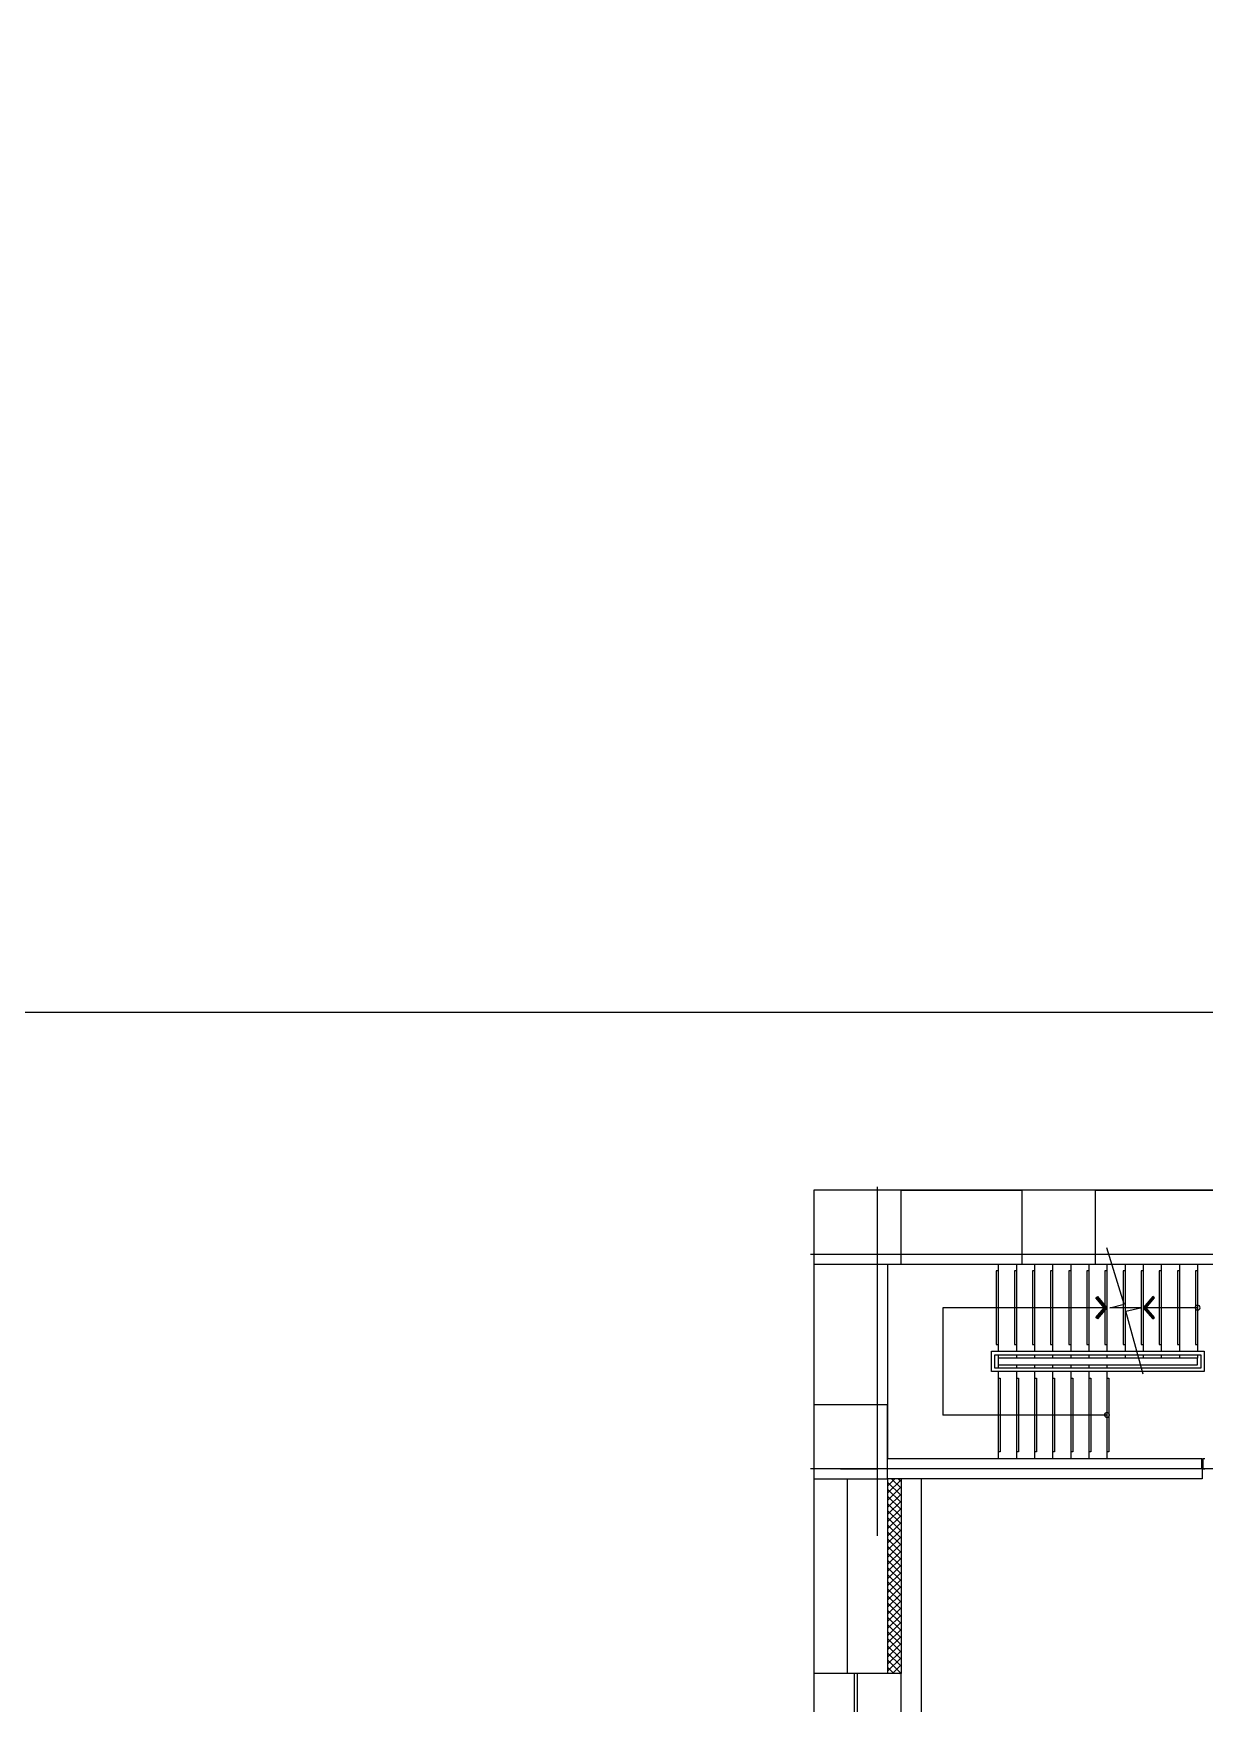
# Model space of a CAD drawing. Header units: millimetres. Extents: x 0 to 356400, y 0 to 68257.
# Drawn here: x 153249 to 153947, y 6388 to 7384 of the extents above; entities that cross this region are included whole.
import ezdxf

# ---------------------------------------------------------------- set-up
doc = ezdxf.new("R2010")
doc.units = ezdxf.units.MM
doc.header["$LTSCALE"] = 75
doc.layers.add('8', color=8, linetype='Continuous')
doc.layers.add('G(그리드1)', color=185, linetype='Continuous', plot=False)

# ---------------------------------------------------------------- blocks, each defined once
blk = doc.blocks.new('G$C7369CDF7')
at = {"layer": '8'}
for p, q in [((20980, 12400), (20980, 0)), ((16830, 9550), (16830, 50)), ((17780, 0), (17780, 7500)), ((17930, 1150), (17930, 7100)), ((16830, 4250), (16830, 6200)), ((17930, 5770), (19230, 5770)), ((18030, 5770), (18030, 5740)), ((18030, 5740), (19130, 5740)), ((18580, 5770), (18580, 4960)), ((19130, 5740), (19130, 5770)), ((19230, 5870), (19530, 5870)), ((19230, 2700), (19230, 5870)), ((19280, 5820), (19480, 5820)), ((19280, 2750), (19280, 5820)), ((19280, 5770), (19330, 5770)), ((19430, 5770), (19330, 5770)), ((19330, 5770), (19330, 2800)), ((19430, 2800), (19430, 5770)), ((19480, 5820), (19480, 2750)), ((19530, 5870), (19530, 2700)), ((20830, 5880), (20830, 5850)), ((20830, 5850), (20850, 5850)), ((20830, 5840), (21130, 5840)), ((20830, 5840), (20830, 1150)), ((20840, 5850), (20840, 5830)), ((20840, 5850), (20970, 5850)), ((20840, 5840), (20970, 5840)), ((20840, 5830), (20970, 5830)), ((20860, 5850), (20860, 5830)), ((20950, 5850), (20950, 5830)), ((20960, 5850), (20980, 5850)), ((20970, 5850), (20970, 5830)), ((20980, 5850), (20980, 5880)), ((21130, 5840), (21130, 1150)), ((17930, 5500), (19230, 5500)), ((18030, 5500), (18030, 5470)), ((19130, 5470), (19130, 5500)), ((19280, 5500), (19330, 5500)), ((17930, 5230), (19230, 5230)), ((18030, 5470), (19130, 5470)), ((18030, 5230), (18030, 5200)), ((19130, 5200), (19130, 5230)), ((19280, 5230), (19330, 5230)), ((18030, 5200), (19130, 5200)), ((18434, 5127), (18412, 5102)), ((18412, 5102), (18580, 4960)), ((18580, 5004), (18434, 5127)), ((18726, 5127), (18580, 5004)), ((18580, 4960), (18748, 5102)), ((18748, 5102), (18726, 5127)), ((17930, 4960), (19230, 4960)), ((18030, 4960), (18030, 4930)), ((18030, 4930), (19130, 4930)), ((18634, 4702), (18580, 4919)), ((18580, 4919), (18580, 4461)), ((19573, 4960), (18634, 4702)), ((19130, 4930), (19130, 4960)), ((19280, 4960), (19330, 4960)), ((18527, 4675), (17687, 4418)), ((17930, 4690), (19230, 4690)), ((18030, 4690), (18030, 4660)), ((18030, 4660), (19130, 4660)), ((18580, 4461), (18527, 4675)), ((19130, 4660), (19130, 4690)), ((19280, 4690), (19330, 4690)), ((16830, 4250), (16830, 3150)), ((17930, 4250), (16830, 4250)), ((17930, 4420), (19230, 4420)), ((17930, 3150), (17930, 4250)), ((18030, 4420), (18030, 4390)), ((18030, 4390), (19130, 4390)), ((18412, 4278), (18580, 4420)), ((18434, 4253), (18412, 4278)), ((18580, 4376), (18434, 4253)), ((18580, 4420), (18580, 1975)), ((18580, 4420), (18748, 4278)), ((18726, 4253), (18580, 4376)), ((18748, 4278), (18726, 4253)), ((19130, 4390), (19130, 4420)), ((19280, 4420), (19330, 4420)), ((19430, 4420), (19480, 4420)), ((19530, 4420), (20830, 4420)), ((19630, 4420), (19630, 4450)), ((19630, 4450), (20730, 4450)), ((20180, 4420), (20180, 1975)), ((20730, 4450), (20730, 4420)), ((17930, 4150), (19230, 4150)), ((18030, 4150), (18030, 4120)), ((18030, 4120), (19130, 4120)), ((19130, 4120), (19130, 4150)), ((19280, 4150), (19330, 4150)), ((19430, 4150), (19480, 4150)), ((19530, 4150), (20830, 4150)), ((19630, 4150), (19630, 4180)), ((19630, 4180), (20730, 4180)), ((20730, 4180), (20730, 4150)), ((17930, 3880), (19230, 3880)), ((18030, 3880), (18030, 3850)), ((18030, 3850), (19130, 3850)), ((19130, 3850), (19130, 3880)), ((19280, 3880), (19330, 3880)), ((19430, 3880), (19480, 3880)), ((19530, 3880), (20830, 3880)), ((19630, 3880), (19630, 3910)), ((19630, 3910), (20730, 3910)), ((20730, 3910), (20730, 3880)), ((17930, 3610), (19230, 3610)), ((18030, 3610), (18030, 3580)), ((18030, 3580), (19130, 3580)), ((19130, 3580), (19130, 3610)), ((19280, 3610), (19330, 3610)), ((19430, 3610), (19480, 3610)), ((19530, 3610), (20830, 3610)), ((19630, 3610), (19630, 3640)), ((19630, 3640), (20730, 3640)), ((20730, 3640), (20730, 3610)), ((17930, 3340), (19230, 3340)), ((18030, 3340), (18030, 3310)), ((18030, 3310), (19130, 3310)), ((19130, 3310), (19130, 3340)), ((19280, 3340), (19330, 3340)), ((19430, 3340), (19480, 3340)), ((19530, 3340), (20830, 3340)), ((19630, 3340), (19630, 3370)), ((19630, 3370), (20730, 3370)), ((20730, 3370), (20730, 3340)), ((16830, 1350), (16830, 3150)), ((16830, 3150), (17930, 3150)), ((17930, 3070), (19230, 3070)), ((18030, 3070), (18030, 3040)), ((18030, 3040), (19130, 3040)), ((19130, 3040), (19130, 3070)), ((19280, 3070), (19330, 3070)), ((19430, 3070), (19480, 3070)), ((19530, 3070), (20830, 3070)), ((19630, 3070), (19630, 3100)), ((19630, 3100), (20730, 3100)), ((20730, 3100), (20730, 3070)), ((17930, 2800), (19230, 2800)), ((18030, 2800), (18030, 2770)), ((18030, 2770), (19130, 2770)), ((19130, 2770), (19130, 2800)), ((19280, 2800), (19330, 2800)), ((19480, 2750), (19280, 2750)), ((19330, 2800), (19430, 2800)), ((19430, 2800), (19480, 2800)), ((19530, 2800), (20830, 2800)), ((19630, 2800), (19630, 2830)), ((19630, 2830), (20730, 2830)), ((20730, 2830), (20730, 2800)), ((19530, 2700), (19230, 2700)), ((18580, 1975), (20180, 1975)), ((21130, 1650), (57330, 1650)), ((16830, 1350), (16830, 50)), ((17930, 1350), (16830, 1350)), ((17930, 50), (17930, 1350)), ((21130, 1350), (24030, 1350)), ((24930, 1350), (24030, 1350)), ((24030, 1350), (24030, 50)), ((21980, 1000), (16780, 1000)), ((17930, 1150), (20830, 1150)), ((20030, 1150), (20030, 50)), ((21130, 1150), (20030, 1150)), ((20980, 450), (20980, 1000)), ((21130, 1150), (24030, 1150)), ((21130, 50), (21130, 1150)), ((21130, 550), (24030, 550)), ((24030, 700), (24030, 650)), ((24930, 700), (24030, 700)), ((24030, 650), (24930, 650)), ((16830, 50), (105630, 50)), ((16830, 50), (17930, 50)), ((17930, 50), (20030, 50)), ((20030, 50), (21130, 50)), ((21130, 50), (24030, 50)), ((24030, 50), (24930, 50))]:
    blk.add_line(p, q, dxfattribs=at)
at = {"layer": '8', "transparency": 33554687}
for p, q in [((21130, 1314), (21166, 1350)), ((21130, 1208), (21272, 1350)), ((21240, 1150), (21130, 1260)), ((21346, 1150), (21146, 1350)), ((21178, 1150), (21378, 1350)), ((21452, 1150), (21252, 1350)), ((21284, 1150), (21484, 1350)), ((21558, 1150), (21358, 1350)), ((21390, 1150), (21590, 1350)), ((21664, 1150), (21464, 1350)), ((21496, 1150), (21696, 1350)), ((21771, 1150), (21571, 1350)), ((21602, 1150), (21802, 1350)), ((21877, 1150), (21677, 1350)), ((21709, 1150), (21909, 1350)), ((21983, 1150), (21783, 1350)), ((21815, 1150), (22015, 1350)), ((22089, 1150), (21889, 1350)), ((21921, 1150), (22121, 1350)), ((22195, 1150), (21995, 1350)), ((22027, 1150), (22227, 1350)), ((22301, 1150), (22101, 1350)), ((22133, 1150), (22333, 1350)), ((22407, 1150), (22207, 1350)), ((22239, 1150), (22439, 1350)), ((22513, 1150), (22313, 1350)), ((22345, 1150), (22545, 1350)), ((22619, 1150), (22419, 1350)), ((22451, 1150), (22651, 1350)), ((22725, 1150), (22525, 1350)), ((22557, 1150), (22757, 1350)), ((22831, 1150), (22631, 1350)), ((22663, 1150), (22863, 1350)), ((22937, 1150), (22737, 1350)), ((22769, 1150), (22969, 1350)), ((23043, 1150), (22843, 1350)), ((22875, 1150), (23075, 1350)), ((23149, 1150), (22949, 1350)), ((22981, 1150), (23181, 1350)), ((23255, 1150), (23055, 1350)), ((23087, 1150), (23287, 1350)), ((23362, 1150), (23162, 1350)), ((23193, 1150), (23393, 1350)), ((23468, 1150), (23268, 1350)), ((23300, 1150), (23500, 1350)), ((23574, 1150), (23374, 1350)), ((23406, 1150), (23606, 1350)), ((23680, 1150), (23480, 1350)), ((23512, 1150), (23712, 1350)), ((23786, 1150), (23586, 1350)), ((23618, 1150), (23818, 1350)), ((23892, 1150), (23692, 1350)), ((23724, 1150), (23924, 1350)), ((23998, 1150), (23798, 1350)), ((23830, 1150), (24030, 1350)), ((24030, 1224), (23904, 1350)), ((24030, 1330), (24010, 1350)), ((21134, 1150), (21130, 1154)), ((23936, 1150), (24030, 1244))]:
    blk.add_line(p, q, dxfattribs=at)
at = {"layer": '8'}
for centre, start, end in [((18580, 5770), 90, 270), ((18580, 5770), 270, 90), ((20180, 4420), 90, 270), ((20180, 4420), 270, 90)]:
    blk.add_arc(centre, 37.5, start, end, dxfattribs=at)
for points in [[(18580, 5004), (18580, 4960), (18434, 5127), (18412, 5102)], [(18726, 5127), (18748, 5102), (18580, 5004), (18580, 4960)], [(18580, 4376), (18580, 4420), (18434, 4253), (18412, 4278)], [(18726, 4253), (18748, 4278), (18580, 4376), (18580, 4420)]]:
    blk.add_solid(points, dxfattribs=at)

msp = doc.modelspace()

# ---------------------------------------------------------------- linework, layer by layer
at = {"layer": 'G(그리드1)'}
for points in [[(169225, 59300), (142625, 59300), (142625, 6800), (169225, 6800)], [(169225, 59300), (145325, 59300), (145325, 6800), (169225, 6800)]]:
    msp.add_lwpolyline(points, close=True, dxfattribs=at)

# ---------------------------------------------------------------- block references
at = {"xscale": 0.04000000000000001, "yscale": 0.04000000000000001, "zscale": 0.04000000000000001, "rotation": 270}
msp.add_blockref('G$C7369CDF7', (153712.17, 7367.09), dxfattribs=at)

doc.saveas('drawing.dxf')
